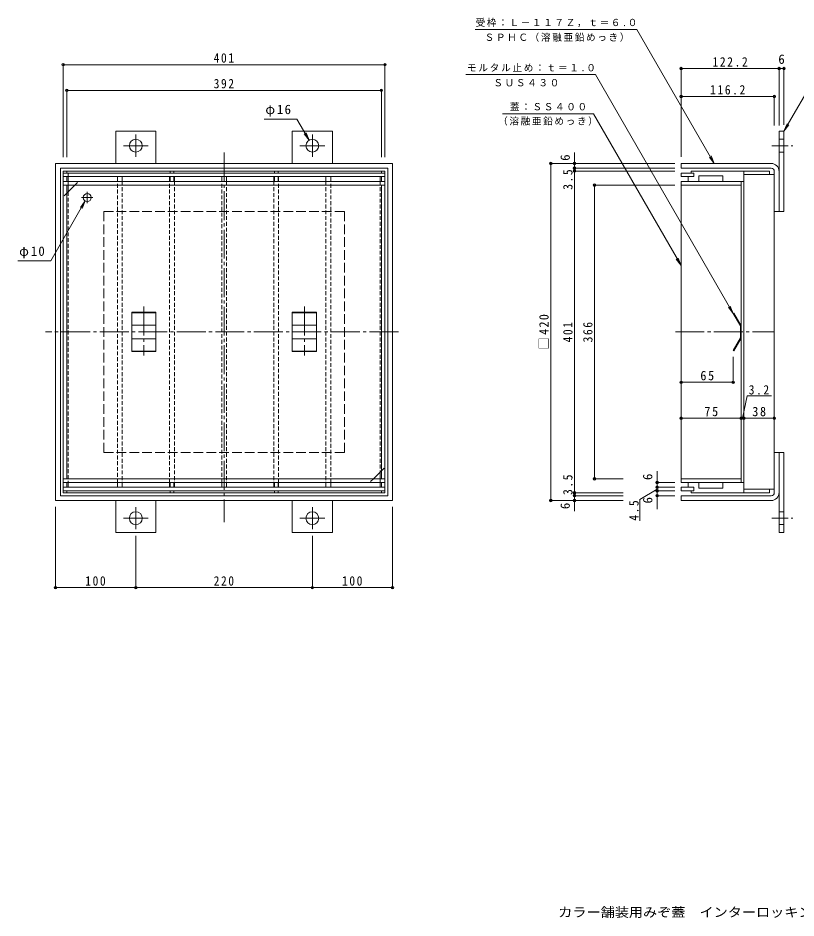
# Model space of a CAD drawing. Units: millimetres, scale not verified. Extents: x -852 to 1117, y -778 to 779.
# Drawn here: x -852 to 117, y -759 to 362 of the extents above; entities that cross this region are included whole.
import ezdxf
from ezdxf.enums import TextEntityAlignment as Align

# ---------------------------------------------------------------- set-up
doc = ezdxf.new("R2010")
doc.units = ezdxf.units.MM
doc.header["$LTSCALE"] = 4
doc.header["$PDMODE"] = 32
doc.header["$PDSIZE"] = 3.2
for name, pattern in [('CHAIN1', [8, 5, -1, 1, -1]), ('CHAIN2', [12, 9, -1, 1, -1]), ('DASHED1', [1.8, 1.2, -0.6]), ('DASHED3', [4, 3, -1])]:
    doc.linetypes.add(name, pattern=pattern)
for name, color, linetype, lineweight in [('0-0_通り芯', 7, 'CHAIN2', 9), ('0-1_躯体', 2, 'DASHED3', 9), ('0-2_仕上', 7, 'Continuous', 9), ('0-3_建具', 4, 'Continuous', 9), ('0-4_その他', 7, 'Continuous', 9), ('0-5_寸法', 7, 'Continuous', 9)]:
    doc.layers.add(name, color=color, linetype=linetype, lineweight=lineweight)
doc.layers.add('F-4_F-4ﾚｲﾔ', color=2, linetype='Continuous')
doc.styles.add('ＭＳ ゴシック', font='')
doc.styles.get('ＭＳ ゴシック').set_extended_font_data('MS Gothic')

msp = doc.modelspace()

# ---------------------------------------------------------------- linework, layer by layer
at = {"layer": '0-0_通り芯'}
for p, q in [((-595.632, 194.398), (-595.632, -265.798)), ((-695.632, 2.529), (-695.632, -58.5)), ((-495.632, 2.529), (-495.632, -58.5)), ((-378.477, -28.993), (-818.178, -28.993)), ((-33.182, -28.993), (89.204, -28.993))]:
    msp.add_line(p, q, dxfattribs=at)
at = {"layer": '0-1_躯体'}
msp.add_lwpolyline([(-445.632, -178.993), (-745.632, -178.993), (-745.632, 121.007), (-445.632, 121.007)], close=True, dxfattribs=at)
at = {"layer": '0-2_仕上'}
for p, q in [((-796.132, 171.508), (-796.132, -229.493)), ((-796.132, 171.508), (-395.132, 171.508)), ((-395.132, 169.008), (-796.132, 169.008)), ((-791.632, 171.508), (-791.632, 169.008)), ((-662.882, 169.008), (-662.882, 171.508)), ((-658.382, 169.008), (-658.382, 171.508)), ((-532.882, 169.008), (-532.882, 171.508)), ((-528.382, 169.008), (-528.382, 171.508)), ((-399.632, 171.508), (-399.632, 169.008)), ((-395.132, 171.508), (-395.132, -229.493)), ((-26.103, 169.008), (-26.103, 164.508)), ((-10.103, 169.008), (-26.103, 169.008)), ((-13.603, 171.508), (-13.603, 169.008)), ((52.097, 171.508), (-13.603, 171.508)), ((-10.103, 169.008), (-10.103, 164.508)), ((52.097, 171.508), (52.097, 167.008)), ((-395.132, 164.508), (-796.132, 164.508)), ((-395.132, 158.507), (-796.132, 158.507)), ((-791.632, 164.508), (-791.632, 158.507)), ((-662.882, 158.507), (-662.882, 164.508)), ((-658.382, 158.507), (-658.382, 164.508)), ((-532.882, 158.507), (-532.882, 164.508)), ((-528.382, 158.507), (-528.382, 164.508)), ((-399.632, 164.508), (-399.632, 158.507)), ((-10.103, 164.508), (-26.103, 164.508)), ((52.097, 158.507), (-26.103, 158.507)), ((-26.103, -216.493), (-26.103, 158.507)), ((-17.103, 164.508), (-17.103, 158.507)), ((-3.903, 165.508), (-3.903, 158.507)), ((26.097, 165.508), (-3.903, 165.508)), ((26.097, 165.508), (26.097, 158.507)), ((48.897, -216.493), (48.897, 158.507)), ((-395.132, 154.007), (-796.132, 154.007)), ((-791.632, 154.007), (-791.632, -211.993)), ((-781.632, 154.007), (-791.632, 144.007)), ((-399.632, 154.007), (-399.632, -211.993)), ((48.897, 154.007), (-26.103, 154.007)), ((-395.132, -211.993), (-796.132, -211.993)), ((-409.632, -211.993), (-399.632, -201.993)), ((48.897, -211.993), (-26.103, -211.993)), ((-395.132, -216.493), (-796.132, -216.493)), ((-395.132, -222.493), (-796.132, -222.493)), ((-791.632, -222.493), (-791.632, -216.493)), ((-662.882, -216.493), (-662.882, -222.493)), ((-658.382, -216.493), (-658.382, -222.493)), ((-532.882, -216.493), (-532.882, -222.493)), ((-528.382, -216.493), (-528.382, -222.493)), ((-399.632, -222.493), (-399.632, -216.493)), ((52.097, -216.493), (-26.103, -216.493)), ((-26.103, -226.993), (-26.103, -222.493)), ((-10.103, -222.493), (-26.103, -222.493)), ((-17.103, -222.493), (-17.103, -216.493)), ((-10.103, -226.993), (-10.103, -222.493)), ((-3.903, -223.493), (-3.903, -216.493)), ((26.097, -223.493), (-3.903, -223.493)), ((26.097, -223.493), (26.097, -216.493)), ((-395.132, -226.993), (-796.132, -226.993)), ((-791.632, -229.493), (-791.632, -226.993)), ((-658.382, -226.993), (-658.382, -229.493)), ((-532.882, -226.993), (-532.882, -229.493)), ((-399.632, -229.493), (-399.632, -226.993)), ((-10.103, -226.993), (-26.103, -226.993)), ((-13.603, -229.493), (-13.603, -226.993)), ((52.097, -229.493), (-13.603, -229.493)), ((52.097, -229.493), (52.097, -224.993))]:
    msp.add_line(p, q, dxfattribs=at)
at = {"layer": '0-2_仕上', "color": 2, "linetype": 'DASHED1'}
for p, q in [((-790.132, 164.508), (-790.132, 169.008)), ((-790.132, 158.507), (-790.132, 154.007)), ((-728.632, -216.493), (-728.632, 158.507)), ((-722.632, 158.507), (-722.632, -216.493)), ((-663.632, -216.493), (-663.632, 158.507)), ((-657.632, 158.507), (-657.632, -216.493)), ((-598.632, -216.493), (-598.632, 158.507)), ((-592.632, 158.507), (-592.632, -216.493)), ((-533.632, 158.507), (-533.632, -216.493)), ((-527.632, -216.493), (-527.632, 158.507)), ((-468.632, 158.507), (-468.632, -216.493)), ((-462.632, -216.493), (-462.632, 158.507)), ((-401.182, 158.507), (-401.182, -203.543)), ((-790.132, 145.507), (-790.132, -216.493)), ((-401.182, -211.993), (-401.182, -216.493))]:
    msp.add_line(p, q, dxfattribs=at)
at = {"layer": '0-2_仕上', "color": 2}
for p, q in [((52.097, 171.508), (84.097, 171.508)), ((52.097, 171.508), (52.097, -229.493)), ((84.097, 171.508), (84.097, 167.007)), ((-790.132, 158.507), (-790.132, 164.508)), ((-728.632, 158.507), (-728.632, 164.508)), ((-722.632, 158.507), (-722.632, 164.508)), ((-663.632, 158.507), (-663.632, 164.508)), ((-657.632, 158.507), (-657.632, 164.508)), ((-598.632, 158.507), (-598.632, 164.508)), ((-592.632, 158.507), (-592.632, 164.508)), ((-533.632, 158.507), (-533.632, 164.508)), ((-527.632, 158.507), (-527.632, 164.508)), ((-468.632, 158.507), (-468.632, 164.508)), ((-462.632, 158.507), (-462.632, 164.508)), ((-401.182, 164.508), (-401.182, 158.507)), ((90.097, 167.007), (52.097, 167.007)), ((90.097, -224.993), (90.097, 167.007)), ((-790.132, 154.007), (-790.132, 145.507)), ((-401.182, -203.543), (-401.182, -211.993)), ((-790.132, -216.493), (-790.132, -222.493)), ((-728.632, -216.493), (-728.632, -222.493)), ((-722.632, -216.493), (-722.632, -222.493)), ((-663.632, -216.493), (-663.632, -222.493)), ((-657.632, -216.493), (-657.632, -222.493)), ((-598.632, -216.493), (-598.632, -222.493)), ((-592.632, -216.493), (-592.632, -222.493)), ((-533.632, -216.493), (-533.632, -222.493)), ((-527.632, -216.493), (-527.632, -222.493)), ((-468.632, -216.493), (-468.632, -222.493)), ((-462.632, -216.493), (-462.632, -222.493)), ((-401.182, -222.493), (-401.182, -216.493)), ((-395.132, -229.493), (-796.132, -229.493)), ((90.097, -224.993), (52.097, -224.993)), ((52.097, -229.493), (84.097, -229.493)), ((84.097, -229.493), (84.097, -224.993))]:
    msp.add_line(p, q, dxfattribs=at)
at = {"layer": '0-2_仕上', "linetype": 'DASHED1'}
for p, q in [((-781.632, 154.007), (-777.132, 158.507)), ((-791.632, 144.007), (-796.132, 139.508)), ((-399.632, -201.993), (-395.132, -197.493)), ((-409.632, -211.993), (-414.132, -216.493))]:
    msp.add_line(p, q, dxfattribs=at)
at = {"layer": '0-2_仕上', "linetype": 'CHAIN2'}
for p, q in [((-759.132, 138.507), (-773.132, 138.507)), ((-766.132, 145.507), (-766.132, 131.507))]:
    msp.add_line(p, q, dxfattribs=at)
at = {"layer": '0-2_仕上', "color": 3}
for p, q in [((-710.632, -4.538), (-710.632, -53.447)), ((-710.632, -4.538), (-680.632, -4.538)), ((-710.632, -5.038), (-680.632, -5.038)), ((-680.632, -53.447), (-680.632, -4.538)), ((-510.632, -53.447), (-510.632, -4.538)), ((-480.632, -4.538), (-510.632, -4.538)), ((-480.632, -5.038), (-510.632, -5.038)), ((-480.632, -4.538), (-480.632, -53.447)), ((38.897, -5.904), (39.763, -5.404)), ((-710.632, -20.627), (-680.632, -20.627)), ((-480.632, -20.627), (-510.632, -20.627)), ((-710.632, -37.359), (-680.632, -37.359)), ((-480.632, -37.359), (-510.632, -37.359)), ((47.897, -36.493), (38.897, -52.081)), ((48.897, -36.761), (39.763, -52.581)), ((-710.632, -52.947), (-680.632, -52.947)), ((-710.632, -53.447), (-680.632, -53.447)), ((-480.632, -52.947), (-510.632, -52.947)), ((-480.632, -53.447), (-510.632, -53.447)), ((38.897, -52.081), (39.763, -52.581))]:
    msp.add_line(p, q, dxfattribs=at)
for points in [[(47.897, -36.493), (47.897, -21.493), (38.897, -5.904)], [(48.897, -36.761), (48.897, -21.225), (39.763, -5.404)]]:
    msp.add_lwpolyline(points, dxfattribs=at)
at = {"layer": '0-2_仕上'}
for points in [[(-662.882, -226.993), (-662.882, -229.493), (-658.382, -229.493)], [(-528.382, -226.993), (-528.382, -229.493), (-532.882, -229.493)]]:
    msp.add_lwpolyline(points, dxfattribs=at)
msp.add_circle((-766.132, 138.507), 5, dxfattribs=at)
at = {"layer": '0-3_建具'}
for p, q in [((-730.632, 221.007), (-680.632, 221.007)), ((-730.632, 181.007), (-730.632, 221.007)), ((-680.632, 221.007), (-680.632, 181.007)), ((-460.632, 221.007), (-510.632, 221.007)), ((-510.632, 221.007), (-510.632, 181.007)), ((-460.632, 181.007), (-460.632, 221.007)), ((96.097, 221.007), (102.097, 221.007)), ((96.097, 121.007), (96.097, 221.007)), ((102.097, 121.007), (102.097, 221.007)), ((96.097, 211.007), (102.097, 211.007)), ((96.097, 195.007), (102.097, 195.007)), ((86.097, 175.007), (-26.102, 175.007)), ((96.097, 121.007), (102.097, 121.007)), ((96.097, -178.993), (102.097, -178.993)), ((96.097, -178.993), (96.097, -278.993)), ((102.097, -178.993), (102.097, -278.993)), ((86.097, -232.993), (-26.102, -232.993)), ((-730.632, -238.993), (-730.632, -278.993)), ((-680.632, -278.993), (-680.632, -238.993)), ((-510.632, -278.993), (-510.632, -238.993)), ((-460.632, -238.993), (-460.632, -278.993)), ((96.097, -252.993), (102.097, -252.993)), ((96.097, -268.993), (102.097, -268.993)), ((-730.632, -278.993), (-680.632, -278.993)), ((-460.632, -278.993), (-510.632, -278.993)), ((96.097, -278.993), (102.097, -278.993))]:
    msp.add_line(p, q, dxfattribs=at)
at = {"layer": '0-3_建具', "linetype": 'CHAIN1'}
for p, q in [((-705.632, 203.007), (-705.632, 216.827)), ((-485.632, 203.007), (-485.632, 216.827)), ((-705.632, 203.007), (-721.104, 203.007)), ((-705.632, 203.007), (-690.16, 203.007)), ((-705.632, 203.007), (-705.632, 189.187)), ((-485.632, 203.007), (-501.104, 203.007)), ((-485.632, 203.007), (-485.632, 189.187)), ((-485.632, 203.007), (-470.16, 203.007)), ((87.17, 203.007), (113.109, 203.007)), ((-705.632, -260.993), (-705.632, -247.173)), ((-485.632, -260.993), (-485.632, -247.173)), ((-705.632, -260.993), (-721.104, -260.993)), ((-705.632, -260.993), (-705.632, -274.813)), ((-705.632, -260.993), (-690.16, -260.993)), ((-485.632, -260.993), (-501.104, -260.993)), ((-485.632, -260.993), (-485.632, -274.813)), ((-485.632, -260.993), (-470.16, -260.993)), ((87.17, -260.993), (113.109, -260.993))]:
    msp.add_line(p, q, dxfattribs=at)
at = {"layer": '0-3_建具', "color": 7}
for p, q in [((-805.632, -348.76), (-805.632, -246.993)), ((-385.632, -348.76), (-385.632, -246.993)), ((-705.632, -348.76), (-705.632, -282.813)), ((-485.632, -348.76), (-485.632, -282.813)), ((-805.632, -347.56), (-705.632, -347.56)), ((-705.632, -347.56), (-485.632, -347.56)), ((-485.632, -347.56), (-385.632, -347.56))]:
    msp.add_line(p, q, dxfattribs=at)
at = {"layer": '0-3_建具'}
for points in [[(-805.632, -238.993), (-805.632, 181.007), (-385.632, 181.007), (-385.632, -238.993)], [(-799.632, -232.993), (-799.632, 175.007), (-391.632, 175.007), (-391.632, -232.993)]]:
    msp.add_lwpolyline(points, close=True, dxfattribs=at)
for points in [[(-26.102, 175.007), (-26.102, 181.007), (86.097, 181.007)], [(90.097, 171.007), (90.097, 121.007), (96.097, 121.007)], [(90.097, -228.993), (90.097, -178.993), (96.097, -178.993)], [(-26.102, -232.993), (-26.102, -238.993), (86.097, -238.993)]]:
    msp.add_lwpolyline(points, dxfattribs=at)
for centre in [(-705.632, 203.007), (-485.632, 203.007), (-705.632, -260.993), (-485.632, -260.993)]:
    msp.add_circle(centre, 8, dxfattribs=at)
for centre, radius, start, end in [((86.097, 171.007), 10, 0, 90), ((86.097, 171.007), 4, 0, 90), ((86.097, -228.993), 4, 270, 0), ((86.097, -228.993), 10, 270, 0)]:
    msp.add_arc(centre, radius, start, end, dxfattribs=at)
at = {"layer": '0-3_建具', "color": 7}
for p in [(-805.632, -347.56), (-705.632, -347.56), (-485.632, -347.56), (-385.632, -347.56)]:
    msp.add_point(p, dxfattribs=at)
at = {"layer": '0-4_その他'}
for p, q in [((-796.132, 305.173), (-796.132, 188.743)), ((-796.132, 303.973), (-395.132, 303.973)), ((-395.132, 305.173), (-395.132, 188.743)), ((-26.102, 300.327), (-26.102, 189.132)), ((-26.102, 299.127), (96.098, 299.127)), ((96.098, 300.327), (96.098, 228.071)), ((96.098, 299.127), (102.097, 299.127)), ((102.097, 300.327), (102.097, 229.007)), ((-791.632, 273.213), (-791.632, 188.743)), ((-791.632, 272.013), (-399.632, 272.013)), ((-399.632, 273.213), (-399.632, 188.743)), ((-26.102, 264.339), (90.098, 264.339)), ((90.098, 265.539), (90.098, 228.071)), ((-489.632, 209.935), (-493.459, 219.174)), ((-158.887, 181.007), (-158.887, 194.736)), ((-189.687, 181.007), (-34.102, 181.007)), ((-188.487, 181.007), (-188.487, -238.993)), ((-158.887, 175.007), (-158.887, 181.007)), ((-160.087, 175.007), (-34.102, 175.007)), ((-160.087, 171.508), (-34.102, 171.508)), ((-158.887, 171.508), (-158.887, 175.007)), ((-158.887, -229.493), (-158.887, 171.508)), ((-135.146, 154.008), (-34.102, 154.008)), ((-133.946, 154.008), (-133.946, -211.993)), ((-811.663, 59.646), (-768.632, 134.177)), ((-768.632, 134.177), (-774.72, 126.244)), ((-768.632, 134.177), (-772.459, 124.939)), ((-852.479, 59.646), (-811.663, 59.646)), ((38.897, -92.94), (38.897, -60.081)), ((-26.103, -91.74), (38.897, -91.74)), ((-26.103, -136.51), (48.897, -136.51)), ((48.897, -136.51), (52.097, -136.51)), ((52.097, -136.51), (90.097, -136.51)), ((-135.146, -211.993), (-98.378, -211.993)), ((-56.021, -216.493), (-56.021, -202.574)), ((-57.221, -216.493), (-34.102, -216.493)), ((-57.221, -222.493), (-34.102, -222.493)), ((-56.021, -222.493), (-56.021, -216.493)), ((-56.021, -226.993), (-56.021, -222.493)), ((-160.087, -229.493), (-98.378, -229.493)), ((-160.087, -232.993), (-98.378, -232.993)), ((-158.887, -232.993), (-158.887, -229.493)), ((-158.887, -238.993), (-158.887, -232.993)), ((-57.221, -226.993), (-34.102, -226.993)), ((-57.221, -232.993), (-34.102, -232.993)), ((-56.021, -232.993), (-56.021, -226.993)), ((-56.021, -232.993), (-56.021, -249.789)), ((-189.687, -238.993), (-98.378, -238.993)), ((-158.887, -238.993), (-158.887, -252.376))]:
    msp.add_line(p, q, dxfattribs=at)
for points in [[(-545.638, 236.243), (-504.821, 236.243), (-489.632, 209.935), (-495.72, 217.869)], [(50.497, -136.51), (56.306, -108.417), (86.761, -108.417)], [(-56.021, -224.743), (-77.313, -237.76), (-77.313, -264.091)]]:
    msp.add_lwpolyline(points, dxfattribs=at)
for p in [(-796.132, 303.973), (-395.132, 303.973), (-26.102, 299.127), (96.098, 299.127), (102.097, 299.127), (-791.632, 272.013), (-399.632, 272.013), (-26.102, 264.339), (90.098, 264.339), (-188.487, 181.007), (-158.887, 181.007), (-158.887, 175.007), (-158.887, 171.508), (-133.946, 154.008), (-26.103, -91.74), (38.897, -91.74), (-26.103, -136.51), (48.897, -136.51), (52.097, -136.51), (90.097, -136.51), (-133.946, -211.993), (-56.021, -216.493), (-56.021, -222.493), (-158.887, -229.493), (-158.887, -232.993), (-56.021, -226.993), (-56.021, -232.993), (-188.487, -238.993), (-158.887, -238.993)]:
    msp.add_point(p, dxfattribs=at)
at = {"layer": '0-5_寸法'}
for p, q in [((-282.671, 348.033), (-81.233, 348.033)), ((-81.233, 348.033), (15.199, 181.007)), ((171.084, 340.496), (102.097, 221.007)), ((-294.36, 291.626), (-132.882, 291.626)), ((-132.882, 291.626), (38.897, -5.904)), ((-248.615, 242.702), (-135.272, 242.702)), ((-135.272, 242.702), (-26.103, 53.616)), ((102.097, 221.007), (105.924, 230.246)), ((102.097, 221.007), (108.185, 228.941)), ((15.199, 181.007), (9.111, 188.941)), ((15.199, 181.007), (11.372, 190.246)), ((-26.103, 53.616), (-32.19, 61.55)), ((-26.103, 53.616), (-29.93, 62.855)), ((38.897, -5.904), (32.81, 2.029)), ((38.897, -5.904), (35.071, 3.335))]:
    msp.add_line(p, q, dxfattribs=at)

# ---------------------------------------------------------------- texts
at = {"layer": '0-3_建具', "color": 2, "char_height": 11.73, "attachment_point": 7, "style": 'ＭＳ ゴシック'}
for s, insert in [('\\T1.27;\\W0.9;100', (-768.632, -345.16)), ('\\T1.27;\\W0.9;220', (-608.632, -345.16)), ('\\T1.27;\\W0.9;100', (-448.632, -345.16))]:
    msp.add_mtext(s, dxfattribs=dict(at, insert=insert))
at = {"layer": '0-4_その他', "color": 2, "style": 'ＭＳ ゴシック'}
msp.add_text('6', height=11.73, dxfattribs=at).set_placement((95.098, 301.527), align=Align.BOTTOM_LEFT)
for p in [(-161.287, 184.234), (-58.421, -213.478), (-161.287, -249.715), (-58.421, -242.688)]:
    msp.add_text('6', height=11.73, rotation=90, dxfattribs=at).set_placement(p, align=Align.BOTTOM_LEFT)
at = {"layer": '0-4_その他', "color": 2, "char_height": 11.73, "attachment_point": 7, "style": 'ＭＳ ゴシック'}
for s, insert in [('\\T1.27;\\W0.9;401', (-608.632, 306.373)), ('\\T1.28;\\W0.9;122.2', (12.998, 301.527)), ('\\T1.27;\\W0.9;392', (-608.632, 274.413)), ('\\T1.28;\\W0.9;116.2', (9.998, 266.739)), ('\\T1.19;φ16', (-544.191, 239.251)), ('\\T1.19;φ10', (-851.032, 62.654)), ('\\T1.27;\\W0.95;65', (-2.103, -89.34)), ('\\T1.27;\\W0.9;3.2', (58.176, -107.074)), ('\\T1.27;\\W0.95;75', (2.897, -134.11)), ('\\T1.27;\\W0.95;38', (62.597, -134.11))]:
    msp.add_mtext(s, dxfattribs=dict(at, insert=insert))
at = {"layer": '0-4_その他', "color": 2, "char_height": 11.73, "attachment_point": 7, "rotation": 90, "style": 'ＭＳ ゴシック'}
for s, insert in [('\\T1.27;\\W0.9;3.5', (-161.287, 148.14)), ('\\T1.21;\\W0.95;□420', (-190.887, -51.055)), ('\\T1.27;\\W0.9;401', (-161.287, -41.993)), ('\\T1.27;\\W0.9;366', (-136.346, -41.993)), ('\\T1.27;\\W0.9;3.5', (-161.287, -232.072)), ('\\T1.27;\\W0.9;4.5', (-78.919, -264.14))]:
    msp.add_mtext(s, dxfattribs=dict(at, insert=insert))
at = {"layer": '0-5_寸法', "char_height": 8.798, "attachment_point": 7, "style": 'ＭＳ ゴシック'}
for s, insert in [('\\T1.17;受枠：Ｌ－１１７Ｚ，ｔ＝６.０', (-282.194, 350.744)), ('\\T1.17;ＳＰＨＣ（溶融亜鉛めっき）', (-270.98, 332.51)), ('\\T1.18;モルタル止め：ｔ＝１.０', (-292.965, 295.216)), ('\\T1.17;ＳＵＳ４３０', (-260.054, 276.895)), ('\\T1.17;蓋：ＳＳ４００', (-239.458, 246.63)), ('\\T1.17;（溶融亜鉛めっき）', (-254.159, 228.045))]:
    msp.add_mtext(s, dxfattribs=dict(at, insert=insert))
at = {"layer": 'F-4_F-4ﾚｲﾔ', "style": 'ＭＳ ゴシック', "width": 1.1}
msp.add_text('カラー舗装用みぞ蓋\u3000インターロッキングブロック用\u3000充填深さ６５ｍｍ\u3000スチール製', height=11.73, dxfattribs=at).set_placement((-179.146, -761.267), align=Align.BOTTOM_LEFT)

doc.saveas('drawing.dxf')
